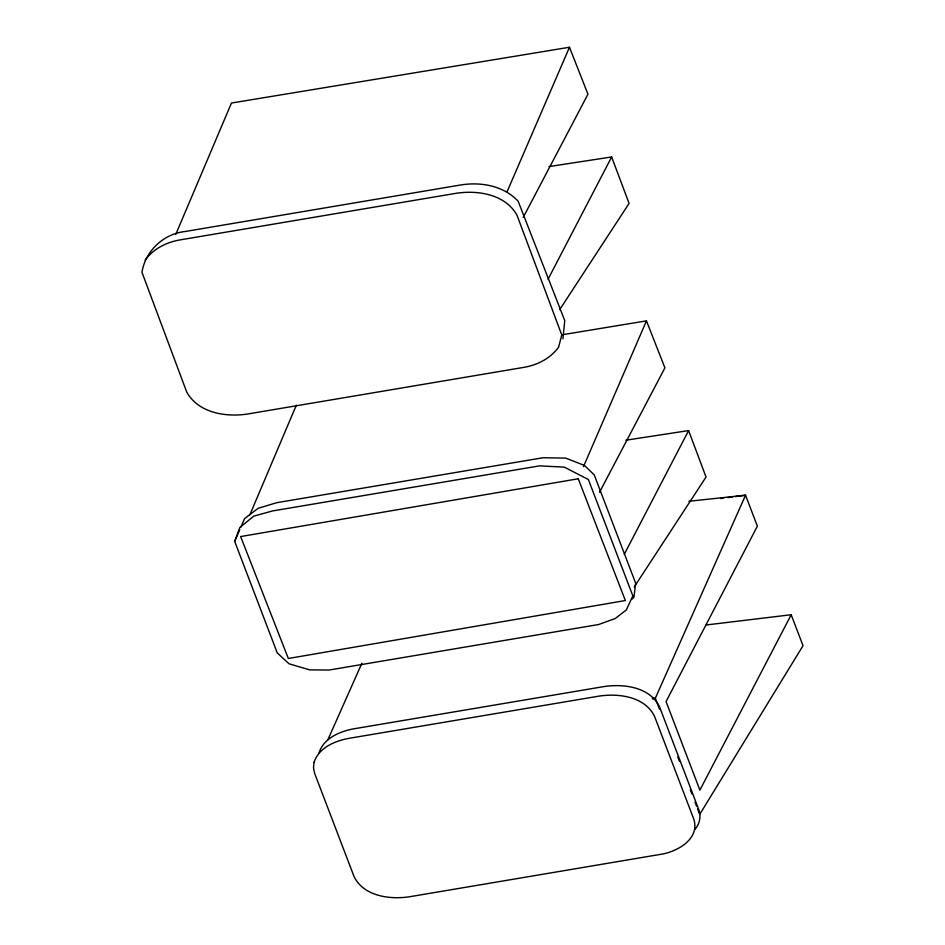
<?xml version="1.0" encoding="UTF-8"?>
<svg xmlns="http://www.w3.org/2000/svg" width="945" height="945" viewBox="0 0 945 945"><rect width="100%" height="100%" fill="white"/><g stroke="black" fill="none" stroke-linecap="round" stroke-linejoin="round"><path stroke-width="1.42" d="M562.925 338.877L564.756 320.65L518.143 201.238C503.744 185.716 480.981 181.7 460.747 184.96L185.043 231.525C163.615 233.722 145.187 251.146 141.974 272.314L186.708 392.033C198.332 412.906 225.418 417.312 247.295 414.064L523.01 367.51C536.949 365.266 550.155 358.781 558.613 347.158L561.767 334.991L517.033 215.271C505.41 194.398 478.324 189.992 456.447 193.241L180.731 239.794C166.792 242.038 153.574 248.523 145.128 260.147M234.691 541.39L239.806 527.558L253.732 516.159L272.514 510.95L539.571 465.861L564.378 467.137L588.369 479.517L632.831 595.87L626.37 609.903L615.23 618.526L598.622 624.527L329.084 670.04L309.629 669.875L289.005 663.768L277.251 652.912L234.691 541.39L239.758 529.672M319.008 752.799C323.769 738.187 339.704 731.442 353.678 728.843L604.316 686.519C623.889 683.648 649.558 687.015 659.409 706.541L698.863 809.865C701.261 816.551 699.607 824.276 694.835 829.509M175.735 234.478L231.454 103.04L569.481 47.25L587.955 94.24L523.223 217.397M249.834 514.871L296.364 405.11M507.111 191.67L569.481 47.25M583.49 466.629L646.451 320.863L562.299 334.754M240.833 527.204L244.625 518.545L258.233 508.245L276.814 502.681L543.068 457.734L565.689 458.112L584.494 465.448L594.263 474.945L635.666 583.254L633.953 597.323L631.886 599.224M327.844 739.841L361.888 663.213M548.029 279.295L611.651 156.964L548.927 166.592M624.314 554.207L688.61 430.577L625.885 440.205M706.139 624.988L791.189 614.734L699.891 790.126L666.06 701.556L757.37 526.164L745.534 495.204L688.834 501.275M599.508 492.31L664.914 367.853L646.451 320.863M559.7 309.629L629.086 203.423L611.651 156.964M634.237 586.951L706.045 477.036L688.61 430.577M652.511 698.78L655.346 698.213L745.534 495.204L735.34 496.586M720.763 498.558L723.681 498.169M728.052 497.578L732.422 496.976M652.428 698.532L655.346 698.213L659.515 709.152M791.189 614.734L803.026 645.707L699.713 814.401L697.623 808.932M677.789 756.992L679.361 761.091M690.322 789.796L691.882 793.894M695.012 802.092L696.583 806.191M314.035 762.343L313.48 767.942L314.673 773.459L354.139 876.783C363.979 896.321 389.659 899.675 409.22 896.817L659.87 854.481C676.525 852.213 699.95 839.443 693.902 819.409L654.436 716.086C644.596 696.559 618.916 693.193 599.354 696.063L348.705 738.388C334.731 740.986 318.808 747.731 314.035 762.343M578.245 478.772L240.644 536.559L288.343 658.488L625.366 600.536L578.245 478.772"/></g></svg>
